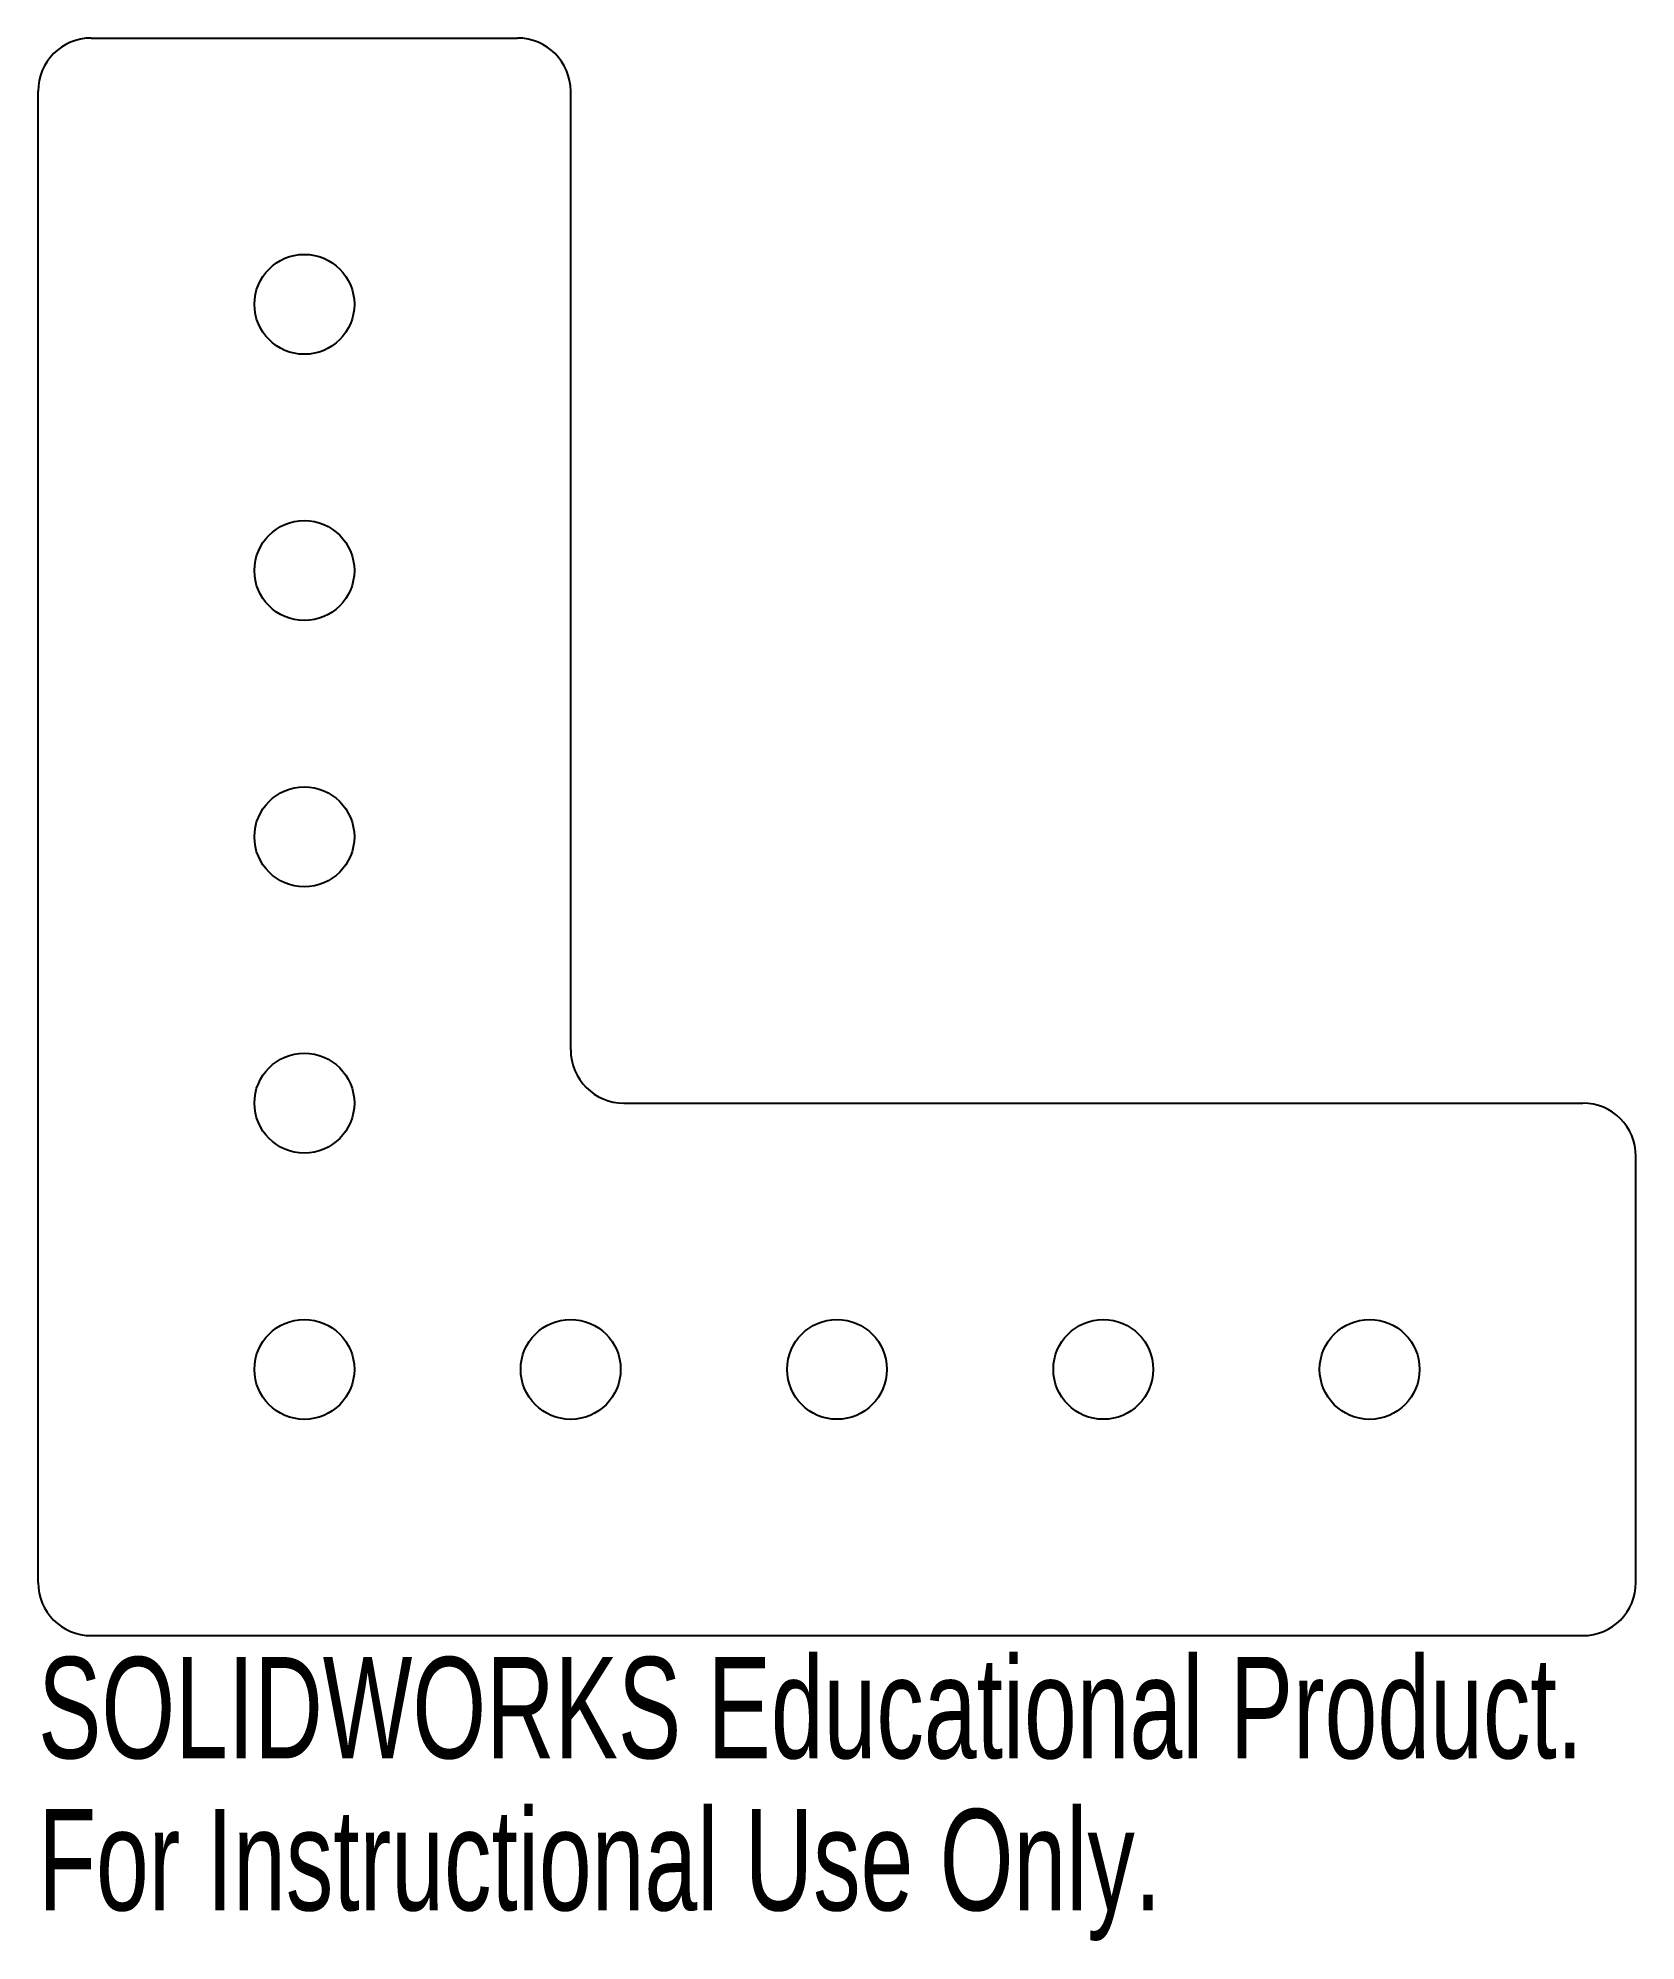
# Model space of a CAD drawing. Header units: inches. Extents: x 0 to 3, y -0.57 to 3.
import ezdxf

# ---------------------------------------------------------------- set-up
doc = ezdxf.new("R2010")
doc.units = ezdxf.units.IN
doc.header["$MEASUREMENT"] = 0
doc.styles.add('SLDTEXTSTYLE0', font='TXT', dxfattribs={"width": 0.7})

msp = doc.modelspace()

# ---------------------------------------------------------------- linework, layer by layer
at = {"color": 7, "linetype": 'Continuous', "lineweight": 25}
for p, q in [((0.1, 3), (0.9, 3)), ((0, 0.1), (0, 2.9)), ((1, 1.1), (1, 2.9)), ((1.1, 1), (2.9, 1)), ((3, 0.1), (3, 0.9)), ((0.1, 0), (2.9, 0))]:
    msp.add_line(p, q, dxfattribs=at)
for centre, radius in [((0.5, 2.5), 0.0938), ((0.5, 2), 0.0938), ((0.5, 1.5), 0.0938), ((0.5, 1), 0.0938), ((0.5, 0.5), 0.0938), ((1, 0.5), 0.0938), ((1.5, 0.5), 0.0937), ((2, 0.5), 0.0937), ((2.5, 0.5), 0.0938)]:
    msp.add_circle(centre, radius, dxfattribs=at)
for centre, start, end in [((0.1, 2.9), 90, 180), ((0.9, 2.9), 0, 90), ((1.1, 1.1), 180, 270), ((2.9, 0.9), 0, 90), ((0.1, 0.1), 180, 270), ((2.9, 0.1), 270, 0)]:
    msp.add_arc(centre, 0.1, start, end, dxfattribs=at)

# ---------------------------------------------------------------- texts
at = {"color": 7, "linetype": 'Continuous', "char_height": 0.1903, "attachment_point": 1, "style": 'SLDTEXTSTYLE0'}
for s, insert in [('SOLIDWORKS Educational Product.', (0, -0.0401)), ('For Instructional Use Only.', (0, -0.3256))]:
    msp.add_mtext(s, dxfattribs=dict(at, insert=insert))

doc.saveas('drawing.dxf')
